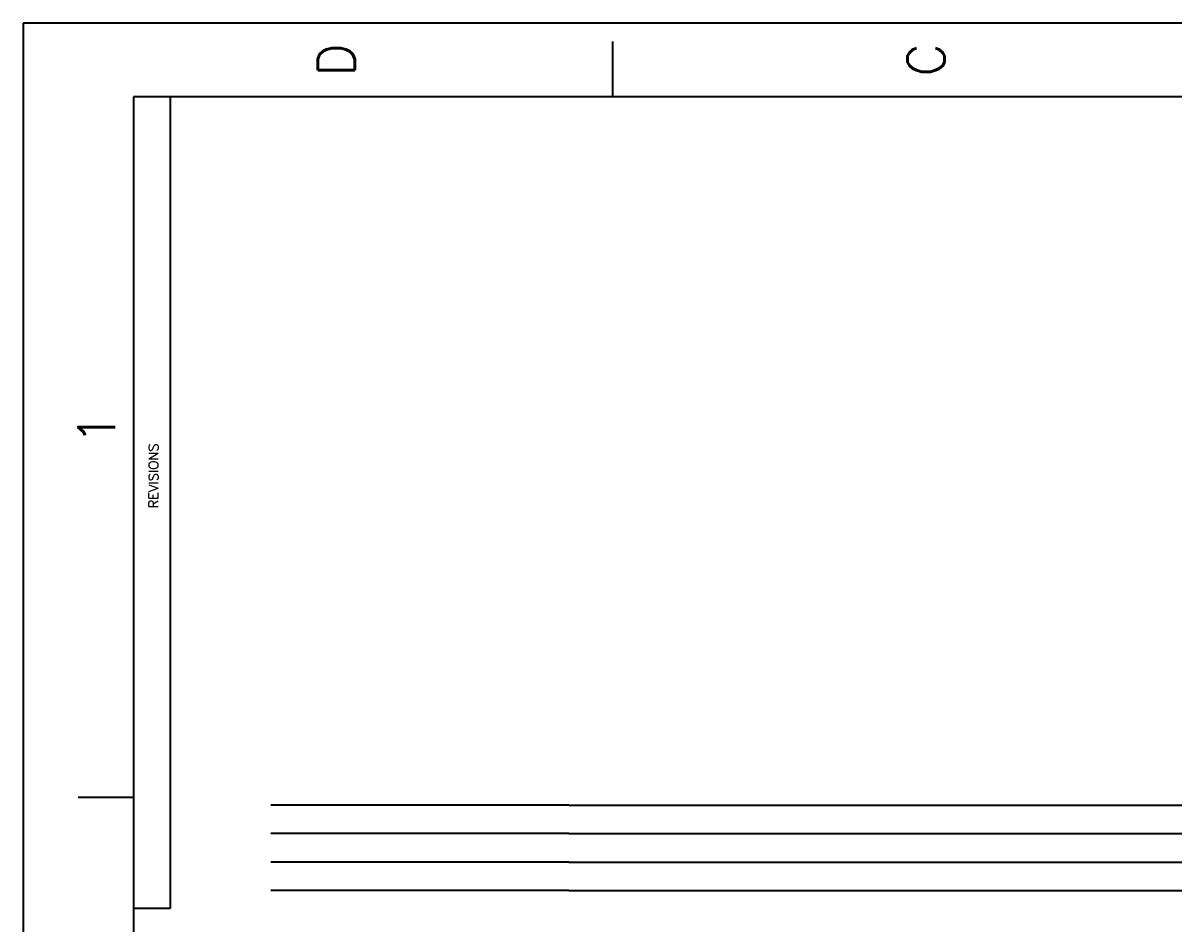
# Model space of a CAD drawing. Extents: x 1 to 170, y -32 to 186.
# Drawn here: x 4.2 to 85.1, y 122.7 to 186 of the extents above; entities that cross this region are included whole.
import ezdxf
from ezdxf.enums import TextEntityAlignment as Align

# ---------------------------------------------------------------- set-up
doc = ezdxf.new("R2010")
doc.units = 0
doc.header["$MEASUREMENT"] = 0
for name, color, linetype in [('RED_18AWG', 1, 'Continuous'), ('Title Block', 7, 'Continuous'), ('Viewport', 7, 'Continuous')]:
    doc.layers.add(name, color=color, linetype=linetype)
doc.styles.add('Roman', font='romans')

# ---------------------------------------------------------------- blocks, each defined once
blk = doc.blocks.new('ANSI_border_C')
at = {"layer": 'Title Block'}
for p, q in [((21, 16), (0, 16)), ((21, 0), (21, 16)), ((15.75, 15.25), (15.75, 15.625)), ((20.5, 15.25), (0.5, 15.25)), ((15, 15.25), (15, 15)), ((20.5, 0.75), (20.5, 15.25)), ((15, 15), (20.5, 15)), ((20.5, 12), (20.875, 12))]:
    blk.add_line(p, q, dxfattribs=at)
at = {"layer": 'Title Block', "style": 'Roman'}
for s, p in [('1', (18.25, 15.5)), ('D', (20.75, 13.875)), ('C', (20.75, 9.875))]:
    blk.add_text(s, height=0.25, dxfattribs=at).set_placement(p, align=Align.MIDDLE_CENTER)
blk.add_text('REVISIONS', height=0.065, dxfattribs=at).set_placement((17.7102, 15.0825))
blk = doc.blocks.new('JIC_border_C')
at = {"xscale": 10.36509338838034, "yscale": 10.36509338838034, "zscale": 10.36509338838034, "rotation": 90}
blk.add_blockref('ANSI_border_C', (170.059, -31.634), dxfattribs=at)

msp = doc.modelspace()

# ---------------------------------------------------------------- linework, layer by layer
at = {"layer": 'RED_18AWG'}
for p, q in [((42.602, 131.076), (21.632, 131.076)), ((42.602, 131.076), (88.826, 131.076)), ((42.602, 129.076), (21.632, 129.076)), ((42.602, 129.076), (88.794, 129.076)), ((42.602, 127.076), (21.632, 127.076)), ((42.602, 127.076), (88.794, 127.076)), ((42.602, 125.076), (21.632, 125.076)), ((42.602, 125.076), (88.88, 125.076))]:
    msp.add_line(p, q, dxfattribs=at)

# ---------------------------------------------------------------- block references
at = {"layer": 'Viewport'}
msp.add_blockref('JIC_border_C', (0, 0), dxfattribs=at)

doc.saveas('drawing.dxf')
